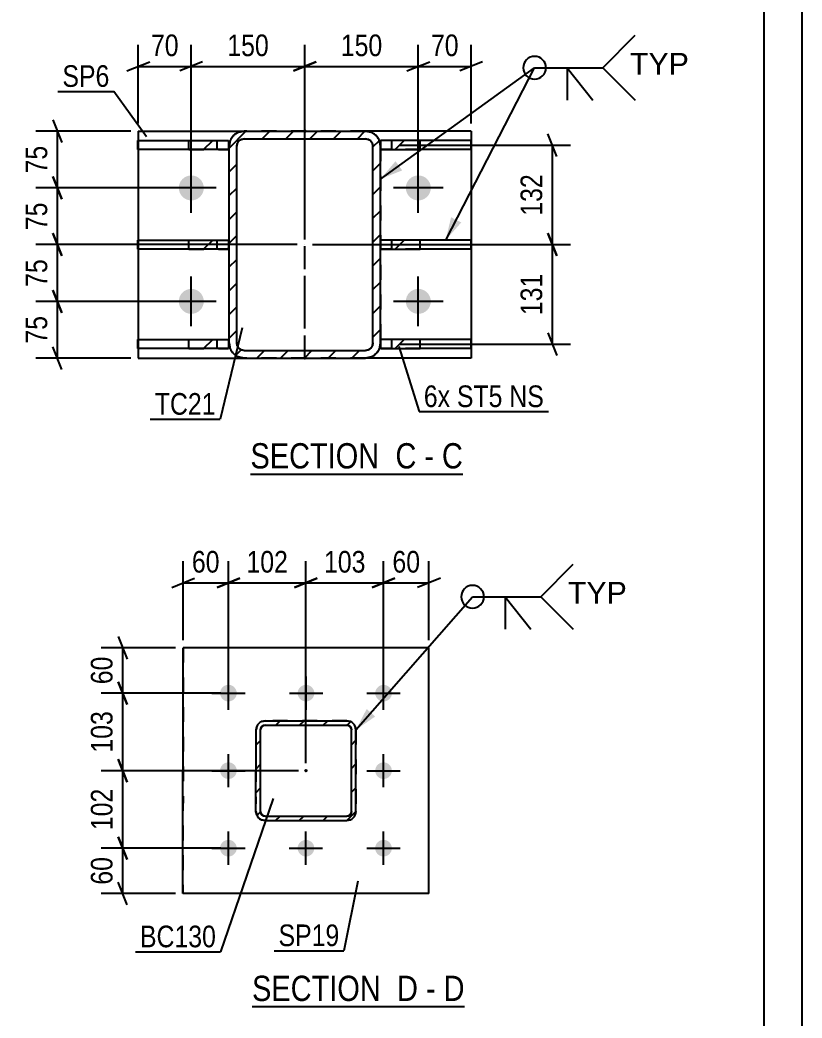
# Model space of a CAD drawing. Header units: millimetres. Extents: x -127 to 467, y -181 to 239.
# Drawn here: x 363.6 to 467, y -15.9 to 116 of the extents above; entities that cross this region are included whole.
import ezdxf

# ---------------------------------------------------------------- set-up
doc = ezdxf.new("R2010")
doc.units = ezdxf.units.MM
doc.linetypes.add('DXK_LINE_DOT2', pattern=[3.9198, 1.9599, -1.9599])
doc.linetypes.add('DXK_LINE_DOT3', pattern=[5.9187, 2.979, -0.9799, 0.9799, -0.9799])
doc.styles.add('Arial', font='arial.ttf', dxfattribs={"height": 0.2})
doc.styles.add('Arial Narrow', font='ARIALN.TTF', dxfattribs={"height": 0.2})

# ---------------------------------------------------------------- blocks, each defined once
blk = doc.blocks.new('Unknown-284876527-1134')
at = {"color": 5, "linetype": 'Continuous'}
for p, q in [((466.97, -180.8), (466.97, 239.2)), ((461.97, -175.8), (461.97, 234.2))]:
    blk.add_line(p, q, dxfattribs=at)
blk = doc.blocks.new('Unknown-284876527-13 - 3280')
at = {"color": 6, "linetype": 'Continuous'}
blk.add_line((394.29, -14.44), (422.36, -14.44), dxfattribs=at)
at = {"color": 0, "linetype": 'Continuous'}
for points in [[(412.4, -13.69), (412.4, -10.19), (394.29, -10.19), (394.29, -13.69)], [(416.22, -13.69), (416.22, -10.19), (413.45, -10.19), (413.45, -13.69)], [(418.55, -13.69), (418.55, -10.19), (417.27, -10.19), (417.27, -13.69)], [(422.36, -13.69), (422.36, -10.19), (419.6, -10.19), (419.6, -13.69)]]:
    blk.add_wipeout(points, dxfattribs=at)
at = {"color": 7, "linetype": 'Continuous', "style": 'Arial Narrow'}
for s, p in [('SECTION ', (394.29, -13.69)), ('D', (413.45, -13.69)), ('D', (419.6, -13.69)), ('-', (417.27, -13.69))]:
    blk.add_text(s, height=3.34, dxfattribs=at).set_placement(p)
blk = doc.blocks.new('Unknown-284876527-15 - 1480')
at = {"color": 6, "linetype": 'Continuous'}
blk.add_line((394.08, 55.97), (422.15, 55.97), dxfattribs=at)
at = {"color": 0, "linetype": 'Continuous'}
for points in [[(412.19, 56.72), (412.19, 60.22), (394.08, 60.22), (394.08, 56.72)], [(416, 56.72), (416, 60.22), (413.24, 60.22), (413.24, 56.72)], [(418.33, 56.72), (418.33, 60.22), (417.05, 60.22), (417.05, 56.72)], [(422.15, 56.72), (422.15, 60.22), (419.38, 60.22), (419.38, 56.72)]]:
    blk.add_wipeout(points, dxfattribs=at)
at = {"color": 7, "linetype": 'Continuous', "style": 'Arial Narrow'}
for s, p in [('SECTION ', (394.08, 56.72)), ('C', (413.24, 56.72)), ('C', (419.38, 56.72)), ('-', (417.05, 56.72))]:
    blk.add_text(s, height=3.34, dxfattribs=at).set_placement(p)
blk = doc.blocks.new('Part-284876527-3313 - 3280')
at = {"linetype": 'Continuous'}
h = blk.add_hatch(dxfattribs=at)
h.set_pattern_fill('', scale=0.7, style=0, pattern_type=0)
h.set_pattern_definition([(45, (406.8131, 10.161), (-1.57154, 1.57154), [])])
h.paths.add_polyline_path([(396.01, 10.16), (406.81, 10.16), (407.27, 10.25), (407.66, 10.51), (407.92, 10.9), (408.01, 11.36), (408.02, 22.16), (407.92, 22.62), (407.66, 23.01), (407.27, 23.27), (406.82, 23.36), (396.02, 23.36), (395.56, 23.27), (395.17, 23.01), (394.91, 22.62), (394.82, 22.16), (394.81, 11.36), (394.9, 10.9), (395.16, 10.51), (395.55, 10.25)])
h.paths.add_polyline_path([(395.46, 11.13), (395.41, 11.36), (395.42, 22.16), (395.46, 22.39), (395.59, 22.59), (395.79, 22.72), (396.02, 22.76), (406.82, 22.76), (407.04, 22.72), (407.24, 22.59), (407.37, 22.39), (407.42, 22.16), (407.41, 11.36), (407.37, 11.13), (407.24, 10.94), (407.04, 10.81), (406.81, 10.76), (396.01, 10.76), (395.78, 10.81), (395.59, 10.94)])
blk.add_hatch(color=246, dxfattribs=at).paths.add_polyline_path([(401.41, 16.66, -1), (401.41, 16.86, -1)])
at = {"color": 7, "linetype": 'DXK_LINE_DOT2'}
for p, q in [((394.82, 22.16), (394.91, 22.62)), ((395.59, 22.59), (395.46, 22.39)), ((395.56, 23.27), (396.02, 23.36)), ((395.79, 22.72), (395.59, 22.59)), ((396.02, 22.76), (395.79, 22.72)), ((406.82, 23.36), (396.02, 23.36)), ((396.02, 22.76), (406.82, 22.76)), ((406.82, 23.36), (407.28, 23.27)), ((407.05, 22.72), (406.82, 22.76)), ((407.24, 22.59), (407.05, 22.72)), ((407.37, 22.39), (407.24, 22.59)), ((407.92, 22.62), (407.92, 22.62)), ((407.92, 22.62), (408.02, 22.16)), ((394.81, 11.36), (394.82, 22.16)), ((395.41, 11.36), (395.42, 22.16)), ((395.46, 22.39), (395.42, 22.16)), ((407.42, 22.16), (407.37, 22.39)), ((407.41, 11.36), (407.42, 22.16)), ((408.02, 22.16), (408.01, 11.36)), ((394.91, 10.9), (394.81, 11.36)), ((395.41, 11.36), (395.46, 11.13)), ((395.46, 11.13), (395.59, 10.94)), ((395.59, 10.94), (395.78, 10.81)), ((395.78, 10.81), (396.01, 10.76)), ((396.01, 10.76), (406.81, 10.76)), ((406.81, 10.76), (407.04, 10.81)), ((407.04, 10.81), (407.24, 10.94)), ((407.24, 10.94), (407.37, 11.13)), ((407.37, 11.13), (407.41, 11.36)), ((408.01, 11.36), (407.92, 10.9)), ((408.01, 11.36), (408.01, 11.36)), ((396.01, 10.16), (395.55, 10.25)), ((396.01, 10.16), (406.81, 10.16)), ((407.27, 10.25), (406.81, 10.16))]:
    blk.add_line(p, q, dxfattribs=at)
at = {"color": 2, "linetype": 'Continuous'}
for p, q in [((394.91, 22.62), (394.82, 22.16)), ((395.46, 22.39), (395.59, 22.59)), ((396.02, 23.36), (395.56, 23.27)), ((395.59, 22.59), (395.79, 22.72)), ((395.79, 22.72), (396.02, 22.76)), ((396.02, 23.36), (396.02, 23.36)), ((396.02, 23.36), (406.82, 23.36)), ((396.02, 22.76), (396.02, 22.76)), ((396.02, 22.76), (406.82, 22.76)), ((406.82, 23.36), (406.82, 23.36)), ((407.27, 23.27), (406.82, 23.36)), ((406.82, 22.76), (406.82, 22.76)), ((406.82, 22.76), (407.04, 22.72)), ((407.04, 22.72), (407.24, 22.59)), ((407.24, 22.59), (407.37, 22.39)), ((408.02, 22.16), (407.92, 22.62)), ((394.81, 11.36), (394.82, 22.16)), ((394.82, 22.16), (394.82, 22.16)), ((395.41, 11.36), (395.42, 22.16)), ((395.42, 22.16), (395.46, 22.39)), ((395.42, 22.16), (395.42, 22.16)), ((407.37, 22.39), (407.42, 22.16)), ((407.41, 11.36), (407.42, 22.16)), ((407.42, 22.16), (407.42, 22.16)), ((408.01, 11.36), (408.02, 22.16)), ((408.02, 22.16), (408.02, 22.16)), ((394.81, 11.36), (394.81, 11.36)), ((394.81, 11.36), (394.9, 10.9)), ((395.41, 11.36), (395.41, 11.36)), ((395.46, 11.13), (395.41, 11.36)), ((395.59, 10.94), (395.46, 11.13)), ((395.78, 10.81), (395.59, 10.94)), ((396.01, 10.76), (395.78, 10.81)), ((396.01, 10.76), (396.01, 10.76)), ((396.01, 10.76), (406.81, 10.76)), ((407.04, 10.81), (406.81, 10.76)), ((406.81, 10.76), (406.81, 10.76)), ((407.24, 10.94), (407.04, 10.81)), ((407.37, 11.13), (407.24, 10.94)), ((407.41, 11.36), (407.37, 11.13)), ((407.41, 11.36), (407.41, 11.36)), ((407.92, 10.9), (408.01, 11.36)), ((408.01, 11.36), (408.01, 11.36)), ((395.55, 10.25), (396.01, 10.16)), ((396.01, 10.16), (396.01, 10.16)), ((396.01, 10.16), (406.81, 10.16)), ((406.81, 10.16), (407.27, 10.25)), ((406.81, 10.16), (406.81, 10.16))]:
    blk.add_line(p, q, dxfattribs=at)
at = {"color": 7, "linetype": 'DXK_LINE_DOT3'}
blk.add_line((401.41, 16.76), (401.42, 16.76), dxfattribs=at)
at = {"color": 246, "linetype": 'DXK_LINE_DOT2'}
blk.add_line((401.41, 16.76), (401.42, 16.76), dxfattribs=at)
at = {"color": 246, "linetype": 'Continuous'}
blk.add_circle((401.41, 16.76), 0.1, dxfattribs=at)
at = {"color": 7, "linetype": 'DXK_LINE_DOT2'}
for centre, start, end in [((396.02, 22.16), 112.4901, 157.4901), ((406.82, 22.16), 22.4901, 67.4901), ((396.01, 11.36), 202.4901, 247.4901), ((406.81, 11.36), 292.4901, 337.4901)]:
    blk.add_arc(centre, 1.2, start, end, dxfattribs=at)
at = {"color": 2, "linetype": 'Continuous'}
for centre, start, end in [((396.02, 22.16), 112.4901, 157.4901), ((406.82, 22.16), 22.4901, 67.4901), ((396.01, 11.36), 202.4901, 247.4901), ((406.81, 11.36), 292.4901, 337.4901)]:
    blk.add_arc(centre, 1.2, start, end, dxfattribs=at)
blk = doc.blocks.new('Bolt-284876527-3303 - 3280')
at = {"linetype": 'Continuous'}
for points in [[(392.27, 27.03), (392.25, 26.8), (392.18, 26.58), (392.07, 26.38), (391.92, 26.21), (391.73, 26.07), (391.52, 25.97), (391.3, 25.92), (391.07, 25.92), (390.85, 25.96), (390.63, 26.05), (390.45, 26.18), (390.29, 26.35), (390.17, 26.55), (390.09, 26.77), (390.07, 26.99), (390.09, 27.22), (390.15, 27.44), (390.27, 27.64), (390.42, 27.82), (390.6, 27.96), (390.81, 28.05), (391.03, 28.11), (391.26, 28.11), (391.49, 28.07), (391.7, 27.98), (391.89, 27.84), (392.04, 27.68), (392.16, 27.48), (392.24, 27.26)], [(402.52, 27.03), (402.5, 26.8), (402.43, 26.58), (402.32, 26.38), (402.17, 26.21), (401.98, 26.07), (401.77, 25.97), (401.55, 25.92), (401.32, 25.92), (401.1, 25.96), (400.88, 26.05), (400.7, 26.18), (400.54, 26.35), (400.42, 26.55), (400.34, 26.76), (400.32, 26.99), (400.34, 27.22), (400.4, 27.44), (400.52, 27.64), (400.67, 27.82), (400.85, 27.95), (401.06, 28.05), (401.28, 28.1), (401.51, 28.11), (401.74, 28.06), (401.95, 27.97), (402.14, 27.84), (402.29, 27.67), (402.41, 27.48), (402.49, 27.26)], [(412.77, 27.03), (412.75, 26.8), (412.68, 26.58), (412.57, 26.38), (412.42, 26.21), (412.23, 26.07), (412.02, 25.97), (411.8, 25.92), (411.57, 25.91), (411.35, 25.96), (411.13, 26.05), (410.95, 26.18), (410.79, 26.35), (410.67, 26.55), (410.59, 26.76), (410.57, 26.99), (410.59, 27.22), (410.65, 27.44), (410.77, 27.64), (410.92, 27.81), (411.1, 27.95), (411.31, 28.05), (411.53, 28.1), (411.76, 28.11), (411.99, 28.06), (412.2, 27.97), (412.39, 27.84), (412.54, 27.67), (412.66, 27.48), (412.74, 27.26)], [(392.26, 16.78), (392.24, 16.55), (392.18, 16.33), (392.07, 16.13), (391.92, 15.96), (391.73, 15.82), (391.52, 15.72), (391.3, 15.67), (391.07, 15.67), (390.84, 15.71), (390.63, 15.8), (390.44, 15.93), (390.29, 16.1), (390.17, 16.3), (390.09, 16.52), (390.06, 16.74), (390.08, 16.97), (390.15, 17.19), (390.26, 17.39), (390.41, 17.57), (390.6, 17.71), (390.81, 17.8), (391.03, 17.86), (391.26, 17.86), (391.49, 17.82), (391.7, 17.73), (391.89, 17.59), (392.04, 17.43), (392.16, 17.23), (392.24, 17.01)], [(412.76, 16.78), (412.74, 16.55), (412.68, 16.33), (412.57, 16.13), (412.42, 15.96), (412.23, 15.82), (412.02, 15.72), (411.8, 15.67), (411.57, 15.66), (411.34, 15.71), (411.13, 15.8), (410.94, 15.93), (410.79, 16.1), (410.67, 16.3), (410.59, 16.51), (410.56, 16.74), (410.58, 16.97), (410.65, 17.19), (410.76, 17.39), (410.91, 17.56), (411.1, 17.7), (411.31, 17.8), (411.53, 17.85), (411.76, 17.86), (411.99, 17.81), (412.2, 17.72), (412.39, 17.59), (412.54, 17.42), (412.66, 17.23), (412.74, 17.01)], [(392.26, 6.53), (392.24, 6.3), (392.18, 6.08), (392.06, 5.88), (391.91, 5.71), (391.73, 5.57), (391.52, 5.47), (391.3, 5.42), (391.07, 5.42), (390.84, 5.46), (390.63, 5.55), (390.44, 5.68), (390.28, 5.85), (390.17, 6.05), (390.09, 6.27), (390.06, 6.49), (390.08, 6.72), (390.15, 6.94), (390.26, 7.14), (390.41, 7.32), (390.6, 7.46), (390.8, 7.55), (391.03, 7.61), (391.26, 7.61), (391.48, 7.57), (391.7, 7.48), (391.88, 7.34), (392.04, 7.18), (392.16, 6.98), (392.23, 6.76)], [(402.51, 6.53), (402.49, 6.3), (402.43, 6.08), (402.31, 5.88), (402.16, 5.71), (401.98, 5.57), (401.77, 5.47), (401.55, 5.42), (401.32, 5.42), (401.09, 5.46), (400.88, 5.55), (400.69, 5.68), (400.53, 5.85), (400.42, 6.05), (400.34, 6.26), (400.31, 6.49), (400.33, 6.72), (400.4, 6.94), (400.51, 7.14), (400.66, 7.32), (400.85, 7.45), (401.05, 7.55), (401.28, 7.6), (401.51, 7.61), (401.73, 7.56), (401.95, 7.47), (402.13, 7.34), (402.29, 7.17), (402.41, 6.98), (402.48, 6.76)], [(412.76, 6.53), (412.74, 6.3), (412.68, 6.08), (412.56, 5.88), (412.41, 5.71), (412.23, 5.57), (412.02, 5.47), (411.8, 5.42), (411.57, 5.41), (411.34, 5.46), (411.13, 5.55), (410.94, 5.68), (410.78, 5.85), (410.67, 6.05), (410.59, 6.26), (410.56, 6.49), (410.58, 6.72), (410.65, 6.94), (410.76, 7.14), (410.91, 7.31), (411.1, 7.45), (411.3, 7.55), (411.53, 7.6), (411.76, 7.61), (411.98, 7.56), (412.2, 7.47), (412.38, 7.34), (412.54, 7.17), (412.66, 6.98), (412.73, 6.76)]]:
    blk.add_hatch(color=1, dxfattribs=at).paths.add_polyline_path(points)
at = {"color": 1, "linetype": 'Continuous'}
for p, q in [((391.17, 24.81), (391.17, 29.21)), ((401.42, 24.81), (401.42, 29.21)), ((411.67, 24.81), (411.67, 29.21)), ((388.97, 27.01), (393.37, 27.01)), ((399.22, 27.01), (403.62, 27.01)), ((409.47, 27.01), (413.87, 27.01)), ((391.16, 14.56), (391.17, 18.96)), ((411.66, 14.56), (411.67, 18.96)), ((388.96, 16.76), (393.36, 16.76)), ((409.46, 16.76), (413.86, 16.76)), ((391.16, 4.31), (391.16, 8.71)), ((401.41, 4.31), (401.41, 8.71)), ((411.66, 4.31), (411.66, 8.71)), ((388.96, 6.51), (393.36, 6.51)), ((399.21, 6.51), (403.61, 6.51)), ((409.46, 6.51), (413.86, 6.51))]:
    blk.add_line(p, q, dxfattribs=at)
blk = doc.blocks.new('Part-284876527-3332 - 3280')
at = {"color": 2, "linetype": 'Continuous'}
for p, q in [((385.16, 0.51), (385.17, 33.01)), ((385.17, 33.01), (385.17, 33.01)), ((417.67, 33.01), (385.17, 33.01)), ((417.66, 0.51), (417.67, 33.01)), ((385.16, 0.51), (385.16, 0.51)), ((417.66, 0.51), (385.16, 0.51))]:
    blk.add_line(p, q, dxfattribs=at)
at = {"color": 7, "linetype": 'DXK_LINE_DOT2'}
for p, q in [((385.17, 33.01), (385.16, 0.51)), ((417.66, 0.51), (417.67, 33.01)), ((417.67, 33.01), (417.67, 33.01)), ((417.66, 0.51), (417.66, 0.51))]:
    blk.add_line(p, q, dxfattribs=at)
blk = doc.blocks.new('Part-284876527-1532 - 1480')
at = {"linetype": 'Continuous'}
h = blk.add_hatch(dxfattribs=at)
h.set_pattern_fill('', scale=0.7, style=0, pattern_type=0)
h.set_pattern_definition([(45, (411.1094, 100.0734), (-1.57154, 1.57154), [])])
h.paths.add_polyline_path([(411.26, 99.31), (411.11, 100.07), (410.68, 100.72), (410.03, 101.16), (409.26, 101.31), (393.26, 101.31), (392.5, 101.16), (391.85, 100.72), (391.41, 100.07), (391.26, 99.31), (391.26, 73.31), (391.41, 72.54), (391.85, 71.89), (392.5, 71.46), (393.26, 71.31), (409.26, 71.31), (410.03, 71.46), (410.68, 71.89), (411.11, 72.54), (411.26, 73.31)])
h.paths.add_polyline_path([(410.19, 72.93), (409.97, 72.6), (409.64, 72.38), (409.26, 72.31), (393.26, 72.31), (392.88, 72.38), (392.55, 72.6), (392.34, 72.93), (392.26, 73.31), (392.26, 99.31), (392.34, 99.69), (392.55, 100.02), (392.88, 100.23), (393.26, 100.31), (409.26, 100.31), (409.64, 100.23), (409.97, 100.02), (410.19, 99.69), (410.26, 99.31), (410.26, 73.31)])
at = {"color": 7, "linetype": 'DXK_LINE_DOT2'}
for p, q in [((392.5, 101.16), (393.26, 101.31)), ((393.26, 100.31), (392.88, 100.23)), ((393.26, 101.31), (409.26, 101.31)), ((393.26, 100.31), (409.26, 100.31)), ((409.26, 101.31), (410.03, 101.16)), ((409.64, 100.23), (409.26, 100.31)), ((391.26, 99.31), (391.41, 100.07)), ((391.26, 73.31), (391.26, 99.31)), ((392.34, 99.69), (392.26, 99.31)), ((392.26, 73.31), (392.26, 99.31)), ((410.26, 99.31), (410.19, 99.69)), ((410.26, 73.31), (410.26, 99.31)), ((411.11, 100.07), (411.26, 99.31)), ((411.26, 99.31), (411.26, 73.31)), ((391.41, 72.54), (391.26, 73.31)), ((392.26, 73.31), (392.34, 72.93)), ((410.19, 72.93), (410.26, 73.31)), ((411.26, 73.31), (411.11, 72.54)), ((393.26, 71.31), (392.5, 71.46)), ((392.88, 72.38), (393.26, 72.31)), ((393.26, 72.31), (409.26, 72.31)), ((393.26, 71.31), (409.26, 71.31)), ((409.26, 72.31), (409.64, 72.38)), ((410.03, 71.46), (409.26, 71.31))]:
    blk.add_line(p, q, dxfattribs=at)
at = {"color": 2, "linetype": 'Continuous'}
for p, q in [((393.26, 101.31), (392.5, 101.16)), ((392.88, 100.23), (393.26, 100.31)), ((393.26, 101.31), (409.26, 101.31)), ((393.26, 100.31), (409.26, 100.31)), ((410.03, 101.16), (409.26, 101.31)), ((409.26, 100.31), (409.64, 100.23)), ((391.41, 100.07), (391.26, 99.31)), ((391.26, 73.31), (391.26, 99.31)), ((392.26, 99.31), (392.34, 99.69)), ((392.26, 73.31), (392.26, 99.31)), ((410.19, 99.69), (410.26, 99.31)), ((410.26, 73.31), (410.26, 99.31)), ((411.26, 99.31), (411.11, 100.07)), ((411.26, 73.31), (411.26, 99.31)), ((391.26, 73.31), (391.41, 72.54)), ((392.34, 72.93), (392.26, 73.31)), ((410.26, 73.31), (410.19, 72.93)), ((411.11, 72.54), (411.26, 73.31)), ((392.5, 71.46), (393.26, 71.31)), ((393.26, 72.31), (392.88, 72.38)), ((393.26, 72.31), (409.26, 72.31)), ((393.26, 71.31), (409.26, 71.31)), ((409.64, 72.38), (409.26, 72.31)), ((409.26, 71.31), (410.03, 71.46))]:
    blk.add_line(p, q, dxfattribs=at)
at = {"color": 7, "linetype": 'DXK_LINE_DOT3'}
blk.add_line((401.26, 86.31), (401.26, 86.31), dxfattribs=at)
at = {"color": 7, "linetype": 'DXK_LINE_DOT2'}
for centre, radius, start, end in [((393.26, 99.31), 2, 112.5, 157.5), ((409.26, 99.31), 2, 22.5, 67.5), ((393.26, 99.31), 1, 112.5, 157.5), ((409.26, 99.31), 1, 22.5, 67.5), ((393.26, 73.31), 1, 202.5, 247.5), ((409.26, 73.31), 1, 292.5, 337.5), ((393.26, 73.31), 2, 202.5, 247.5), ((409.26, 73.31), 2, 292.5, 337.5)]:
    blk.add_arc(centre, radius, start, end, dxfattribs=at)
at = {"color": 2, "linetype": 'Continuous'}
for centre, radius, start, end in [((393.26, 99.31), 2, 112.5, 157.5), ((409.26, 99.31), 2, 22.5, 67.5), ((393.26, 99.31), 1, 112.5, 157.5), ((409.26, 99.31), 1, 22.5, 67.5), ((393.26, 73.31), 1, 202.5, 247.5), ((409.26, 73.31), 1, 292.5, 337.5), ((393.26, 73.31), 2, 202.5, 247.5), ((409.26, 73.31), 2, 292.5, 337.5)]:
    blk.add_arc(centre, radius, start, end, dxfattribs=at)
blk = doc.blocks.new('Bolt-284876527-1482 - 1480')
at = {"linetype": 'Continuous'}
for points in [[(384.61, 93.81, -1), (387.91, 93.81, -1)], [(414.61, 93.81, -1), (417.91, 93.81, -1)], [(384.61, 78.81, -1), (387.91, 78.81, -1)], [(414.61, 78.81, -1), (417.91, 78.81, -1)]]:
    blk.add_hatch(color=1, dxfattribs=at).paths.add_polyline_path(points)
at = {"color": 1, "linetype": 'Continuous'}
for p, q in [((386.26, 90.51), (386.26, 97.11)), ((416.26, 90.51), (416.26, 97.11)), ((389.56, 93.81), (382.96, 93.81)), ((419.56, 93.81), (412.96, 93.81)), ((386.26, 75.51), (386.26, 82.11)), ((416.26, 75.51), (416.26, 82.11)), ((389.56, 78.81), (382.96, 78.81)), ((419.56, 78.81), (412.96, 78.81))]:
    blk.add_line(p, q, dxfattribs=at)
blk = doc.blocks.new('Part-284876527-1551 - 1480')
at = {"linetype": 'Continuous'}
for points in [[(401.26, 101.21, -1), (401.26, 101.41, -1)], [(401.26, 71.21, -1), (401.26, 71.41, -1)]]:
    blk.add_hatch(color=246, dxfattribs=at).paths.add_polyline_path(points)
at = {"color": 2, "linetype": 'Continuous'}
for p, q in [((379.26, 101.31), (379.26, 100.07)), ((379.26, 101.31), (393.26, 101.31)), ((423.26, 101.31), (409.26, 101.31)), ((423.26, 101.31), (423.26, 71.31)), ((379.26, 98.87), (379.26, 86.92)), ((379.26, 85.72), (379.26, 73.77)), ((379.26, 72.57), (379.26, 71.31)), ((379.26, 71.31), (393.26, 71.31)), ((423.26, 71.31), (409.26, 71.31))]:
    blk.add_line(p, q, dxfattribs=at)
at = {"color": 7, "linetype": 'DXK_LINE_DOT2'}
for p, q in [((409.26, 101.31), (393.26, 101.31)), ((379.26, 100.07), (379.26, 98.87)), ((379.26, 86.92), (379.26, 85.72)), ((379.26, 73.77), (379.26, 72.57)), ((409.26, 71.31), (393.26, 71.31))]:
    blk.add_line(p, q, dxfattribs=at)
at = {"color": 7, "linetype": 'DXK_LINE_DOT3'}
blk.add_line((401.26, 71.31), (401.26, 101.31), dxfattribs=at)
at = {"color": 246, "linetype": 'DXK_LINE_DOT2'}
blk.add_line((401.26, 71.31), (401.26, 101.31), dxfattribs=at)
at = {"color": 246, "linetype": 'Continuous'}
for centre in [(401.26, 101.31), (401.26, 71.31)]:
    blk.add_circle(centre, 0.1, dxfattribs=at)
blk = doc.blocks.new('Part-284876527-1585 - 1480')
at = {"linetype": 'Continuous'}
h = blk.add_hatch(dxfattribs=at)
h.set_pattern_fill('', scale=0.7, style=0, pattern_type=0)
h.set_pattern_definition([(45, (385.938, 86.9155), (-1.5715, 1.5715), [])])
h.paths.add_polyline_path([(391.18, 86.92), (385.94, 86.92), (385.94, 85.72), (391.18, 85.72)])
at = {"color": 2, "linetype": 'Continuous'}
for p, q in [((379.18, 86.92), (385.94, 86.92)), ((379.18, 85.72), (379.18, 86.92)), ((385.94, 86.92), (391.18, 86.92)), ((385.94, 85.72), (385.94, 86.92)), ((391.18, 86.92), (391.18, 85.72)), ((385.94, 85.72), (379.18, 85.72)), ((391.18, 85.72), (385.94, 85.72))]:
    blk.add_line(p, q, dxfattribs=at)
at = {"color": 7, "linetype": 'DXK_LINE_DOT2'}
for p, q in [((385.94, 86.92), (391.18, 86.92)), ((389.68, 85.72), (389.68, 86.92)), ((391.18, 86.92), (391.18, 85.72)), ((385.94, 85.72), (391.18, 85.72))]:
    blk.add_line(p, q, dxfattribs=at)
blk = doc.blocks.new('Part-284876527-1590 - 1480')
at = {"linetype": 'Continuous'}
h = blk.add_hatch(dxfattribs=at)
h.set_pattern_fill('', scale=0.7, style=0, pattern_type=0)
h.set_pattern_definition([(45, (385.938, 100.0655), (-1.5715, 1.5715), [])])
h.paths.add_polyline_path([(391.18, 100.07), (385.94, 100.07), (385.94, 98.87), (391.18, 98.87)])
at = {"color": 2, "linetype": 'Continuous'}
for p, q in [((379.18, 100.07), (385.94, 100.07)), ((379.18, 98.87), (379.18, 100.07)), ((385.94, 100.07), (391.18, 100.07)), ((385.94, 98.87), (385.94, 100.07)), ((391.18, 100.07), (391.18, 98.87)), ((385.94, 98.87), (379.18, 98.87)), ((391.18, 98.87), (385.94, 98.87))]:
    blk.add_line(p, q, dxfattribs=at)
at = {"color": 7, "linetype": 'DXK_LINE_DOT2'}
for p, q in [((385.94, 100.07), (391.18, 100.07)), ((389.68, 98.87), (389.68, 100.07)), ((391.18, 100.07), (391.18, 98.87)), ((385.94, 98.87), (391.18, 98.87))]:
    blk.add_line(p, q, dxfattribs=at)
blk = doc.blocks.new('Part-284876527-1595 - 1480')
at = {"linetype": 'Continuous'}
h = blk.add_hatch(dxfattribs=at)
h.set_pattern_fill('', scale=0.7, style=0, pattern_type=0)
h.set_pattern_definition([(45, (385.938, 73.7655), (-1.5715, 1.5715), [])])
h.paths.add_polyline_path([(391.18, 73.77), (385.94, 73.77), (385.94, 72.57), (391.18, 72.57)])
at = {"color": 2, "linetype": 'Continuous'}
for p, q in [((379.18, 73.77), (385.94, 73.77)), ((379.18, 72.57), (379.18, 73.77)), ((385.94, 73.77), (391.18, 73.77)), ((385.94, 72.57), (385.94, 73.77)), ((391.18, 73.77), (391.18, 72.57)), ((385.94, 72.57), (379.18, 72.57)), ((391.18, 72.57), (385.94, 72.57))]:
    blk.add_line(p, q, dxfattribs=at)
at = {"color": 7, "linetype": 'DXK_LINE_DOT2'}
for p, q in [((385.94, 73.77), (391.18, 73.77)), ((389.68, 72.57), (389.68, 73.77)), ((391.18, 73.77), (391.18, 72.57)), ((385.94, 72.57), (391.18, 72.57))]:
    blk.add_line(p, q, dxfattribs=at)
blk = doc.blocks.new('Part-284876527-1600 - 1480')
at = {"linetype": 'Continuous'}
h = blk.add_hatch(dxfattribs=at)
h.set_pattern_fill('', scale=0.7, style=0, pattern_type=0)
h.set_pattern_definition([(45, (411.2616, 86.9155), (-1.5715, 1.5715), [])])
h.paths.add_polyline_path([(416.51, 86.92), (411.26, 86.92), (411.26, 85.72), (416.51, 85.72)])
at = {"color": 7, "linetype": 'DXK_LINE_DOT2'}
for p, q in [((411.26, 85.72), (411.26, 86.92)), ((416.51, 86.92), (411.26, 86.92)), ((412.76, 85.72), (412.76, 86.92)), ((416.51, 85.72), (411.26, 85.72))]:
    blk.add_line(p, q, dxfattribs=at)
at = {"color": 2, "linetype": 'Continuous'}
for p, q in [((416.51, 86.92), (411.26, 86.92)), ((411.26, 86.92), (411.26, 85.72)), ((423.26, 86.92), (416.51, 86.92)), ((416.51, 85.72), (416.51, 86.92)), ((423.26, 85.72), (423.26, 86.92)), ((411.26, 85.72), (416.51, 85.72)), ((423.26, 85.72), (416.51, 85.72))]:
    blk.add_line(p, q, dxfattribs=at)
blk = doc.blocks.new('Part-284876527-1605 - 1480')
at = {"linetype": 'Continuous'}
h = blk.add_hatch(dxfattribs=at)
h.set_pattern_fill('', scale=0.7, style=0, pattern_type=0)
h.set_pattern_definition([(45, (411.2616, 100.0655), (-1.5715, 1.5715), [])])
h.paths.add_polyline_path([(416.51, 100.07), (411.26, 100.07), (411.26, 98.87), (416.51, 98.87)])
at = {"color": 7, "linetype": 'DXK_LINE_DOT2'}
for p, q in [((411.26, 98.87), (411.26, 100.07)), ((416.51, 100.07), (411.26, 100.07)), ((412.76, 98.87), (412.76, 100.07)), ((416.51, 98.87), (411.26, 98.87))]:
    blk.add_line(p, q, dxfattribs=at)
at = {"color": 2, "linetype": 'Continuous'}
for p, q in [((416.51, 100.07), (411.26, 100.07)), ((411.26, 100.07), (411.26, 98.87)), ((423.26, 100.07), (416.51, 100.07)), ((416.51, 98.87), (416.51, 100.07)), ((423.26, 98.87), (423.26, 100.07)), ((411.26, 98.87), (416.51, 98.87)), ((423.26, 98.87), (416.51, 98.87))]:
    blk.add_line(p, q, dxfattribs=at)
blk = doc.blocks.new('Part-284876527-1610 - 1480')
at = {"linetype": 'Continuous'}
h = blk.add_hatch(dxfattribs=at)
h.set_pattern_fill('', scale=0.7, style=0, pattern_type=0)
h.set_pattern_definition([(45, (411.2616, 73.7655), (-1.5715, 1.5715), [])])
h.paths.add_polyline_path([(416.51, 73.77), (411.26, 73.77), (411.26, 72.57), (416.51, 72.57)])
at = {"color": 7, "linetype": 'DXK_LINE_DOT2'}
for p, q in [((411.26, 72.57), (411.26, 73.77)), ((416.51, 73.77), (411.26, 73.77)), ((412.76, 72.57), (412.76, 73.77)), ((416.51, 72.57), (411.26, 72.57))]:
    blk.add_line(p, q, dxfattribs=at)
at = {"color": 2, "linetype": 'Continuous'}
for p, q in [((416.51, 73.77), (411.26, 73.77)), ((411.26, 73.77), (411.26, 72.57)), ((423.26, 73.77), (416.51, 73.77)), ((416.51, 72.57), (416.51, 73.77)), ((423.26, 72.57), (423.26, 73.77)), ((411.26, 72.57), (416.51, 72.57)), ((423.26, 72.57), (416.51, 72.57))]:
    blk.add_line(p, q, dxfattribs=at)
blk = doc.blocks.new('StraightDimension-284876527-3370 - 3280')
at = {"color": 7, "linetype": 'Continuous'}
for p, q in [((376.6, 18.26), (377.8, 15.26)), ((400.41, 16.76), (374.35, 16.76)), ((377.2, 6.51), (377.2, 16.76)), ((377.8, 5.01), (376.6, 8.01)), ((390.16, 6.51), (374.35, 6.51))]:
    blk.add_line(p, q, dxfattribs=at)
at = {"color": 0}
blk.add_wipeout([(376.45, 14.98), (372.25, 14.98), (372.25, 8.3), (376.45, 8.3)], dxfattribs=at)
at = {"color": 3, "style": 'Arial Narrow'}
blk.add_text('102', height=2.863, rotation=90.0002, dxfattribs=at).set_placement((375.85, 8.9))
blk = doc.blocks.new('StraightDimension-284876527-3360 - 3280')
at = {"color": 7, "linetype": 'Continuous'}
for p, q in [((376.6, 8.01), (377.8, 5.01)), ((390.16, 6.51), (374.35, 6.51)), ((377.2, 0.51), (377.2, 6.51)), ((377.8, -0.99), (376.6, 2.01)), ((384.16, 0.51), (374.35, 0.51))]:
    blk.add_line(p, q, dxfattribs=at)
at = {"color": 0}
blk.add_wipeout([(376.45, 5.94), (372.25, 5.94), (372.25, 1.09), (376.45, 1.09)], dxfattribs=at)
at = {"color": 3, "style": 'Arial Narrow'}
blk.add_text('60', height=2.863, rotation=90.0002, dxfattribs=at).set_placement((375.85, 1.69))
blk = doc.blocks.new('StraightDimension-284876527-3378 - 3280')
at = {"color": 7, "linetype": 'Continuous'}
for p, q in [((376.6, 28.51), (377.8, 25.51)), ((390.17, 27.01), (374.35, 27.01)), ((377.2, 16.76), (377.2, 27.01)), ((377.8, 15.26), (376.6, 18.26)), ((400.41, 16.76), (374.35, 16.76))]:
    blk.add_line(p, q, dxfattribs=at)
at = {"color": 0}
blk.add_wipeout([(376.45, 25.23), (372.25, 25.23), (372.25, 18.55), (376.45, 18.55)], dxfattribs=at)
at = {"color": 3, "style": 'Arial Narrow'}
blk.add_text('103', height=2.863, rotation=90.0002, dxfattribs=at).set_placement((375.85, 19.15))
blk = doc.blocks.new('StraightDimension-284876527-3386 - 3280')
at = {"color": 7, "linetype": 'Continuous'}
for p, q in [((376.6, 34.51), (377.8, 31.51)), ((384.17, 33.01), (374.35, 33.01)), ((377.2, 27.01), (377.2, 33.01)), ((377.8, 25.51), (376.6, 28.51)), ((390.17, 27.01), (374.35, 27.01))]:
    blk.add_line(p, q, dxfattribs=at)
at = {"color": 0}
blk.add_wipeout([(376.45, 32.44), (372.25, 32.44), (372.25, 27.59), (376.45, 27.59)], dxfattribs=at)
at = {"color": 3, "style": 'Arial Narrow'}
blk.add_text('60', height=2.863, rotation=90.0002, dxfattribs=at).set_placement((375.85, 28.19))
blk = doc.blocks.new('StraightDimension-284876527-3397 - 3280')
at = {"color": 7, "linetype": 'Continuous'}
for p, q in [((411.67, 28.01), (411.67, 44.45)), ((417.67, 34.01), (417.67, 44.45)), ((410.17, 41), (413.17, 42.2)), ((411.67, 41.6), (417.67, 41.6)), ((419.17, 42.2), (416.17, 41))]:
    blk.add_line(p, q, dxfattribs=at)
at = {"color": 0}
blk.add_wipeout([(417.1, 42.35), (417.1, 46.55), (412.24, 46.55), (412.24, 42.35)], dxfattribs=at)
at = {"color": 3, "style": 'Arial Narrow'}
blk.add_text('60', height=2.863, dxfattribs=at).set_placement((412.84, 42.95))
blk = doc.blocks.new('StraightDimension-284876527-3407 - 3280')
at = {"color": 7, "linetype": 'Continuous'}
for p, q in [((401.41, 17.76), (401.41, 44.45)), ((411.67, 28.01), (411.67, 44.45)), ((399.91, 41), (402.91, 42.2)), ((401.41, 41.6), (411.67, 41.6)), ((413.17, 42.2), (410.17, 41))]:
    blk.add_line(p, q, dxfattribs=at)
at = {"color": 0}
blk.add_wipeout([(409.88, 42.35), (409.88, 46.55), (403.2, 46.55), (403.2, 42.35)], dxfattribs=at)
at = {"color": 3, "style": 'Arial Narrow'}
blk.add_text('103', height=2.863, dxfattribs=at).set_placement((403.8, 42.95))
blk = doc.blocks.new('StraightDimension-284876527-3415 - 3280')
at = {"color": 7, "linetype": 'Continuous'}
for p, q in [((391.17, 28.01), (391.17, 44.45)), ((401.41, 17.76), (401.41, 44.45)), ((389.67, 41), (392.67, 42.2)), ((391.17, 41.6), (401.41, 41.6)), ((402.91, 42.2), (399.91, 41))]:
    blk.add_line(p, q, dxfattribs=at)
at = {"color": 0}
blk.add_wipeout([(399.63, 42.35), (399.63, 46.55), (392.95, 46.55), (392.95, 42.35)], dxfattribs=at)
at = {"color": 3, "style": 'Arial Narrow'}
blk.add_text('102', height=2.863, dxfattribs=at).set_placement((393.55, 42.95))
blk = doc.blocks.new('StraightDimension-284876527-3423 - 3280')
at = {"color": 7, "linetype": 'Continuous'}
for p, q in [((385.17, 34.01), (385.17, 44.45)), ((391.17, 28.01), (391.17, 44.45)), ((383.67, 41), (386.67, 42.2)), ((385.17, 41.6), (391.17, 41.6)), ((392.67, 42.2), (389.67, 41))]:
    blk.add_line(p, q, dxfattribs=at)
at = {"color": 0}
blk.add_wipeout([(390.6, 42.35), (390.6, 46.55), (385.74, 46.55), (385.74, 42.35)], dxfattribs=at)
at = {"color": 3, "style": 'Arial Narrow'}
blk.add_text('60', height=2.863, dxfattribs=at).set_placement((386.34, 42.95))
blk = doc.blocks.new('StraightDimension-284876527-1675 - 1480')
at = {"color": 7, "linetype": 'Continuous'}
for p, q in [((434.58, 84.81), (433.38, 87.81)), ((402.26, 86.31), (436.38, 86.31)), ((433.98, 73.17), (433.98, 86.31)), ((433.38, 74.67), (434.58, 71.67)), ((413.76, 73.17), (436.38, 73.17))]:
    blk.add_line(p, q, dxfattribs=at)
at = {"color": 0}
blk.add_wipeout([(433.23, 83.08), (429.03, 83.08), (429.03, 76.39), (433.23, 76.39)], dxfattribs=at)
at = {"color": 3, "style": 'Arial Narrow'}
blk.add_text('131', height=2.863, rotation=90.0002, dxfattribs=at).set_placement((432.63, 76.99))
blk = doc.blocks.new('StraightDimension-284876527-1654 - 1480')
at = {"color": 7, "linetype": 'Continuous'}
for p, q in [((367.97, 80.31), (369.17, 77.31)), ((385.26, 78.81), (365.72, 78.81)), ((368.57, 71.31), (368.57, 78.81)), ((369.17, 69.81), (367.97, 72.81)), ((378.26, 71.31), (365.72, 71.31))]:
    blk.add_line(p, q, dxfattribs=at)
at = {"color": 0}
blk.add_wipeout([(367.82, 77.49), (363.62, 77.49), (363.62, 72.63), (367.82, 72.63)], dxfattribs=at)
at = {"color": 3, "style": 'Arial Narrow'}
blk.add_text('75', height=2.863, rotation=90.0002, dxfattribs=at).set_placement((367.22, 73.23))
blk = doc.blocks.new('StraightDimension-284876527-1622 - 1480')
at = {"color": 7, "linetype": 'Continuous'}
for p, q in [((367.97, 102.81), (369.17, 99.81)), ((378.26, 101.31), (365.72, 101.31)), ((368.57, 93.81), (368.57, 101.31)), ((369.17, 92.31), (367.97, 95.31)), ((385.26, 93.81), (365.72, 93.81))]:
    blk.add_line(p, q, dxfattribs=at)
at = {"color": 0}
blk.add_wipeout([(367.82, 99.99), (363.62, 99.99), (363.62, 95.13), (367.82, 95.13)], dxfattribs=at)
at = {"color": 3, "style": 'Arial Narrow'}
blk.add_text('75', height=2.863, rotation=90.0002, dxfattribs=at).set_placement((367.22, 95.73))
blk = doc.blocks.new('StraightDimension-284876527-1632 - 1480')
at = {"color": 7, "linetype": 'Continuous'}
for p, q in [((367.97, 95.31), (369.17, 92.31)), ((385.26, 93.81), (365.72, 93.81)), ((368.57, 86.31), (368.57, 93.81)), ((369.17, 84.81), (367.97, 87.81)), ((400.26, 86.31), (365.72, 86.31))]:
    blk.add_line(p, q, dxfattribs=at)
at = {"color": 0}
blk.add_wipeout([(367.82, 92.49), (363.62, 92.49), (363.62, 87.63), (367.82, 87.63)], dxfattribs=at)
at = {"color": 3, "style": 'Arial Narrow'}
blk.add_text('75', height=2.863, rotation=90.0002, dxfattribs=at).set_placement((367.22, 88.23))
blk = doc.blocks.new('StraightDimension-284876527-1643 - 1480')
at = {"color": 7, "linetype": 'Continuous'}
for p, q in [((367.97, 87.81), (369.17, 84.81)), ((400.26, 86.31), (365.72, 86.31)), ((368.57, 78.81), (368.57, 86.31)), ((369.17, 77.31), (367.97, 80.31)), ((385.26, 78.81), (365.72, 78.81))]:
    blk.add_line(p, q, dxfattribs=at)
at = {"color": 0}
blk.add_wipeout([(367.82, 84.99), (363.62, 84.99), (363.62, 80.13), (367.82, 80.13)], dxfattribs=at)
at = {"color": 3, "style": 'Arial Narrow'}
blk.add_text('75', height=2.863, rotation=90.0002, dxfattribs=at).set_placement((367.22, 80.73))
blk = doc.blocks.new('StraightDimension-284876527-1665 - 1480')
at = {"color": 7, "linetype": 'Continuous'}
for p, q in [((434.58, 97.97), (433.38, 100.97)), ((413.76, 99.47), (436.38, 99.47)), ((433.98, 86.31), (433.98, 99.47)), ((433.38, 87.81), (434.58, 84.81)), ((402.26, 86.31), (436.38, 86.31))]:
    blk.add_line(p, q, dxfattribs=at)
at = {"color": 0}
blk.add_wipeout([(433.23, 96.23), (429.03, 96.23), (429.03, 89.54), (433.23, 89.54)], dxfattribs=at)
at = {"color": 3, "style": 'Arial Narrow'}
blk.add_text('132', height=2.863, rotation=90.0002, dxfattribs=at).set_placement((432.63, 90.14))
blk = doc.blocks.new('StraightDimension-284876527-1683 - 1480')
at = {"color": 7, "linetype": 'Continuous'}
for p, q in [((416.26, 94.81), (416.26, 112.73)), ((423.26, 102.31), (423.26, 112.73)), ((414.76, 109.28), (417.76, 110.48)), ((416.26, 109.88), (423.26, 109.88)), ((424.76, 110.48), (421.76, 109.28))]:
    blk.add_line(p, q, dxfattribs=at)
at = {"color": 0}
blk.add_wipeout([(422.19, 110.63), (422.19, 114.83), (417.33, 114.83), (417.33, 110.63)], dxfattribs=at)
at = {"color": 3, "style": 'Arial Narrow'}
blk.add_text('70', height=2.863, dxfattribs=at).set_placement((417.93, 111.23))
blk = doc.blocks.new('StraightDimension-284876527-1693 - 1480')
at = {"color": 7, "linetype": 'Continuous'}
for p, q in [((401.26, 87.31), (401.26, 112.73)), ((416.26, 94.81), (416.26, 112.73)), ((402.76, 110.48), (399.76, 109.28)), ((401.26, 109.88), (416.26, 109.88)), ((414.76, 109.28), (417.76, 110.48))]:
    blk.add_line(p, q, dxfattribs=at)
at = {"color": 0}
blk.add_wipeout([(412.1, 110.63), (412.1, 114.83), (405.42, 114.83), (405.42, 110.63)], dxfattribs=at)
at = {"color": 3, "style": 'Arial Narrow'}
blk.add_text('150', height=2.863, dxfattribs=at).set_placement((406.02, 111.23))
blk = doc.blocks.new('StraightDimension-284876527-1704 - 1480')
at = {"color": 7, "linetype": 'Continuous'}
for p, q in [((386.26, 94.81), (386.26, 112.73)), ((401.26, 87.31), (401.26, 112.73)), ((387.76, 110.48), (384.76, 109.28)), ((386.26, 109.88), (401.26, 109.88)), ((399.76, 109.28), (402.76, 110.48))]:
    blk.add_line(p, q, dxfattribs=at)
at = {"color": 0}
blk.add_wipeout([(397.1, 110.63), (397.1, 114.83), (390.42, 114.83), (390.42, 110.63)], dxfattribs=at)
at = {"color": 3, "style": 'Arial Narrow'}
blk.add_text('150', height=2.863, dxfattribs=at).set_placement((391.02, 111.23))
blk = doc.blocks.new('StraightDimension-284876527-1715 - 1480')
at = {"color": 7, "linetype": 'Continuous'}
for p, q in [((379.26, 102.31), (379.26, 112.73)), ((386.26, 94.81), (386.26, 112.73)), ((377.76, 109.28), (380.76, 110.48)), ((379.26, 109.88), (386.26, 109.88)), ((387.76, 110.48), (384.76, 109.28))]:
    blk.add_line(p, q, dxfattribs=at)
at = {"color": 0}
blk.add_wipeout([(385.19, 110.63), (385.19, 114.83), (380.33, 114.83), (380.33, 110.63)], dxfattribs=at)
at = {"color": 3, "style": 'Arial Narrow'}
blk.add_text('70', height=2.863, dxfattribs=at).set_placement((380.93, 111.23))
blk = doc.blocks.new('Mark-284876527-3328 - 3280')
at = {"color": 0}
blk.add_wipeout([(405.83, -6.44), (405.83, -3.44), (397.79, -3.44), (397.79, -6.44)], dxfattribs=at)
blk.add_wipeout([(405.83, -6.44), (405.83, -3.44), (397.79, -3.44), (397.79, -6.44)], dxfattribs=at)
at = {"color": 30, "linetype": 'Continuous'}
for p in [(408.26, 2.14), (397.19, -7.04)]:
    blk.add_line(p, (406.43, -7.04), dxfattribs=at)
at = {"color": 3, "style": 'Arial Narrow'}
blk.add_text('SP19', height=2.863, dxfattribs=at).set_placement((397.79, -6.44))
blk = doc.blocks.new('Mark-284876527-3309 - 3280')
at = {"color": 0}
blk.add_wipeout([(389.53, -6.59), (389.53, -3.59), (379.48, -3.59), (379.48, -6.59)], dxfattribs=at)
blk.add_wipeout([(389.53, -6.59), (389.53, -3.59), (379.48, -3.59), (379.48, -6.59)], dxfattribs=at)
at = {"color": 30, "linetype": 'Continuous'}
for p in [(397.06, 13.09), (378.88, -7.19)]:
    blk.add_line(p, (390.13, -7.19), dxfattribs=at)
at = {"color": 3, "style": 'Arial Narrow'}
blk.add_text('BC130', height=2.863, dxfattribs=at).set_placement((379.48, -6.59))
blk = doc.blocks.new('WeldMark-284876527-3433 - 3280')
at = {"linetype": 'Continuous'}
blk.add_hatch(color=30, dxfattribs=at).paths.add_polyline_path([(410.56, 23.92), (408.01, 22.16), (409.43, 24.91)])
at = {"color": 30, "linetype": 'Continuous'}
for p, q in [((408.01, 22.16), (423.43, 39.76)), ((423.43, 39.76), (432.43, 39.76))]:
    blk.add_line(p, q, dxfattribs=at)
at = {"color": 3, "linetype": 'Continuous'}
for q in [(431.15, 35.47), (427.72, 35.47)]:
    blk.add_line((427.72, 39.76), q, dxfattribs=at)
for start, end in [(90, 270), (270, 90)]:
    blk.add_arc((423.43, 39.76), 1.5, start, end, dxfattribs=at)
at = {"color": 0, "linetype": 'Continuous'}
blk.add_wipeout([(443.81, 38.86), (443.81, 41.86), (436.03, 41.86), (436.03, 38.86)], dxfattribs=at)
blk.add_wipeout([(443.81, 38.86), (443.81, 41.86), (436.03, 41.86), (436.03, 38.86)], dxfattribs=at)
at = {"color": 3, "linetype": 'Continuous'}
for q in [(436.72, 44.05), (436.72, 35.47)]:
    blk.add_line((432.43, 39.76), q, dxfattribs=at)
at = {"color": 3, "linetype": 'Continuous', "style": 'Arial'}
blk.add_text('TYP', height=2.865, dxfattribs=at).set_placement((436.03, 38.86))
blk = doc.blocks.new('Mark-284876527-1528 - 1480')
at = {"color": 0}
blk.add_wipeout([(389.48, 63.82), (389.48, 66.82), (381.44, 66.82), (381.44, 63.82)], dxfattribs=at)
blk.add_wipeout([(389.48, 63.82), (389.48, 66.82), (381.44, 66.82), (381.44, 63.82)], dxfattribs=at)
at = {"color": 30, "linetype": 'Continuous'}
for p in [(392.98, 75.32), (380.84, 63.22)]:
    blk.add_line(p, (390.08, 63.22), dxfattribs=at)
at = {"color": 3, "style": 'Arial Narrow'}
blk.add_text('TC21', height=2.863, dxfattribs=at).set_placement((381.44, 63.82))
blk = doc.blocks.new('Mark-284876527-1547 - 1480')
at = {"color": 0}
blk.add_wipeout([(375.44, 107.17), (375.44, 110.17), (369.23, 110.17), (369.23, 107.17)], dxfattribs=at)
blk.add_wipeout([(375.44, 107.17), (375.44, 110.17), (369.23, 110.17), (369.23, 107.17)], dxfattribs=at)
at = {"color": 30, "linetype": 'Continuous'}
for p in [(368.63, 106.57), (380.35, 100.55)]:
    blk.add_line(p, (376.04, 106.57), dxfattribs=at)
at = {"color": 3, "style": 'Arial Narrow'}
blk.add_text('SP6', height=2.863, dxfattribs=at).set_placement((369.23, 107.17))
blk = doc.blocks.new('WeldMark-284876527-1725 - 1480')
at = {"linetype": 'Continuous'}
for points in [[(414.13, 96.13), (411.26, 94.98), (413.25, 97.34)], [(421.93, 89.24), (419.88, 86.92), (420.59, 89.93)]]:
    blk.add_hatch(color=30, dxfattribs=at).paths.add_polyline_path(points)
at = {"color": 30, "linetype": 'Continuous'}
for p, q in [((411.26, 94.98), (431.63, 109.7)), ((419.88, 86.92), (431.63, 109.7)), ((431.63, 109.7), (440.63, 109.7))]:
    blk.add_line(p, q, dxfattribs=at)
at = {"color": 3, "linetype": 'Continuous'}
for q in [(439.34, 105.42), (435.92, 105.42)]:
    blk.add_line((435.92, 109.7), q, dxfattribs=at)
for start, end in [(90, 270), (270, 90)]:
    blk.add_arc((431.63, 109.7), 1.5, start, end, dxfattribs=at)
at = {"color": 0, "linetype": 'Continuous'}
blk.add_wipeout([(452.01, 108.8), (452.01, 111.8), (444.23, 111.8), (444.23, 108.8)], dxfattribs=at)
blk.add_wipeout([(452.01, 108.8), (452.01, 111.8), (444.23, 111.8), (444.23, 108.8)], dxfattribs=at)
at = {"color": 3, "linetype": 'Continuous'}
for q in [(444.92, 113.99), (444.92, 105.42)]:
    blk.add_line((440.63, 109.7), q, dxfattribs=at)
at = {"color": 3, "linetype": 'Continuous', "style": 'Arial'}
blk.add_text('TYP', height=2.865, dxfattribs=at).set_placement((444.23, 108.8))
blk = doc.blocks.new('MarkSet-284876527-1783 - 1480')
at = {"color": 0}
for points in [[(420.46, 64.83), (420.46, 67.83), (416.99, 67.83), (416.99, 64.83)], [(427.39, 64.83), (427.39, 67.83), (421.36, 67.83), (421.36, 64.83)], [(432.85, 64.83), (432.85, 67.83), (428.29, 67.83), (428.29, 64.83)]]:
    blk.add_wipeout(points, dxfattribs=at)
for points in [[(420.46, 64.83), (420.46, 67.83), (416.99, 67.83), (416.99, 64.83)], [(427.39, 64.83), (427.39, 67.83), (421.36, 67.83), (421.36, 64.83)], [(432.85, 64.83), (432.85, 67.83), (428.29, 67.83), (428.29, 64.83)]]:
    blk.add_wipeout(points, dxfattribs=at)
at = {"color": 30, "linetype": 'Continuous'}
for p, q in [((413.69, 72.83), (416.39, 64.23)), ((416.39, 64.23), (433.45, 64.23))]:
    blk.add_line(p, q, dxfattribs=at)
at = {"color": 3, "style": 'Arial Narrow'}
for s, p in [('6x', (416.99, 64.83)), ('ST5', (421.36, 64.83)), ('NS', (428.29, 64.83))]:
    blk.add_text(s, height=2.863, dxfattribs=at).set_placement(p)

msp = doc.modelspace()

# ---------------------------------------------------------------- block references
for name in ['Unknown-284876527-1134', 'Part-284876527-1551 - 1480', 'Part-284876527-1532 - 1480', 'Part-284876527-1590 - 1480', 'Part-284876527-1605 - 1480', 'Bolt-284876527-1482 - 1480', 'Part-284876527-1585 - 1480', 'Part-284876527-1600 - 1480', 'Part-284876527-1595 - 1480', 'Part-284876527-1610 - 1480', 'Part-284876527-3332 - 3280', 'Bolt-284876527-3303 - 3280', 'Part-284876527-3313 - 3280']:
    msp.add_blockref(name, (0, 0))

# ---------------------------------------------------------------- next in the draw order: block references
for name in ['StraightDimension-284876527-1622 - 1480', 'StraightDimension-284876527-1675 - 1480', 'StraightDimension-284876527-1654 - 1480', 'Unknown-284876527-15 - 1480', 'StraightDimension-284876527-3397 - 3280', 'StraightDimension-284876527-3370 - 3280', 'Mark-284876527-3328 - 3280', 'Unknown-284876527-13 - 3280']:
    msp.add_blockref(name, (0, 0))

# ---------------------------------------------------------------- next in the draw order: block references
for name in ['StraightDimension-284876527-1665 - 1480', 'StraightDimension-284876527-1632 - 1480', 'Mark-284876527-1528 - 1480', 'MarkSet-284876527-1783 - 1480', 'StraightDimension-284876527-3378 - 3280', 'StraightDimension-284876527-3360 - 3280']:
    msp.add_blockref(name, (0, 0))

# ---------------------------------------------------------------- next in the draw order: block references
for name in ['StraightDimension-284876527-1683 - 1480', 'StraightDimension-284876527-1643 - 1480', 'StraightDimension-284876527-3407 - 3280', 'StraightDimension-284876527-3386 - 3280', 'Mark-284876527-3309 - 3280']:
    msp.add_blockref(name, (0, 0))

# ---------------------------------------------------------------- next in the draw order: block references
for name in ['StraightDimension-284876527-1693 - 1480', 'StraightDimension-284876527-3415 - 3280', 'WeldMark-284876527-3433 - 3280']:
    msp.add_blockref(name, (0, 0))

# ---------------------------------------------------------------- next in the draw order: block references
for name in ['StraightDimension-284876527-1704 - 1480', 'WeldMark-284876527-1725 - 1480', 'StraightDimension-284876527-3423 - 3280']:
    msp.add_blockref(name, (0, 0))

# ---------------------------------------------------------------- next in the draw order: block references
msp.add_blockref('StraightDimension-284876527-1715 - 1480', (0, 0))

# ---------------------------------------------------------------- next in the draw order: block references
msp.add_blockref('Mark-284876527-1547 - 1480', (0, 0))

doc.saveas('drawing.dxf')
